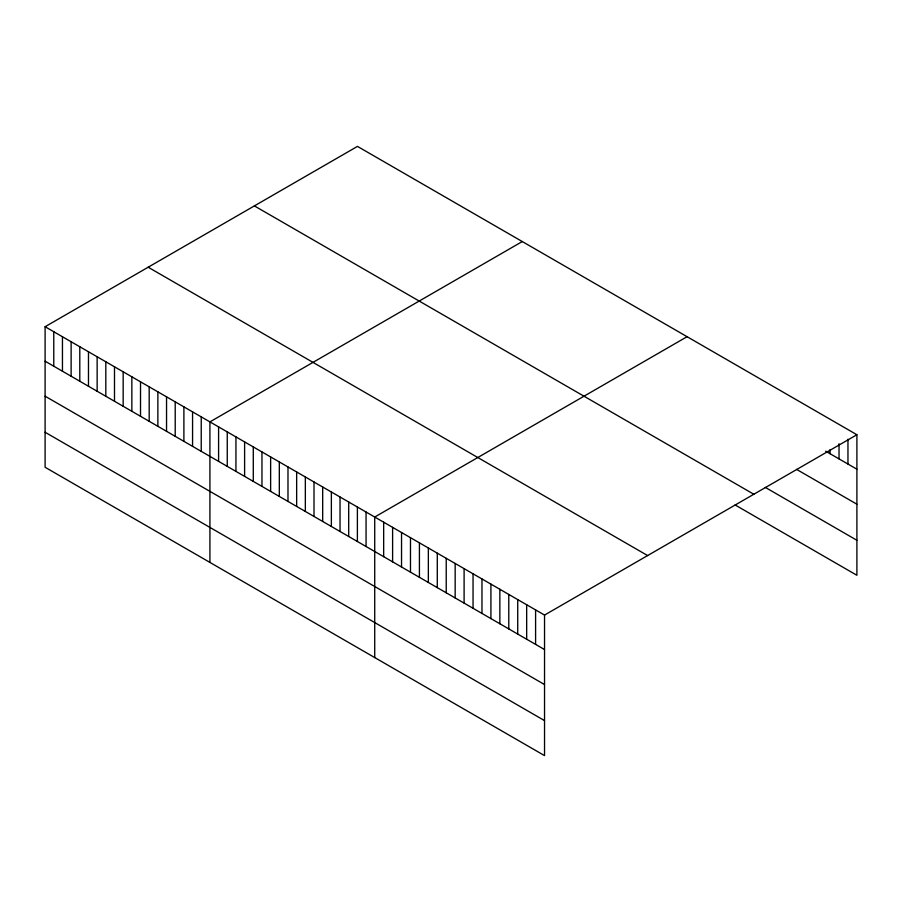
<?xml version="1.0" encoding="UTF-8"?>
<svg xmlns="http://www.w3.org/2000/svg" width="902" height="902" viewBox="0 0 902 902"><rect width="100%" height="100%" fill="white"/><g stroke="black" fill="none" stroke-linecap="round" stroke-linejoin="round"><path stroke-width="1.35" d="M45.1 326.727L544.537 615.074L544.537 755.605L45.1 467.259L45.1 326.727L357.463 146.395L856.9 434.741L856.9 575.273L735.13 504.962M522.281 241.544L209.918 421.888L209.918 562.42M687.087 336.694L374.725 517.038L374.725 657.569M544.537 615.074L856.9 434.741M825.623 451.158L856.9 469.209M796.579 469.378L856.9 504.207M765.291 487.384L856.9 540.275M254.387 205.904L753.824 494.251M148.176 267.217L647.613 555.564M45.1 361.206L544.537 649.553M45.1 396.203L544.537 684.55M45.1 432.261L544.537 720.608M847.959 439.229L847.959 464.056M839.029 443.728L839.029 458.892M830.088 449.602L830.088 453.729M535.596 609.921L535.596 644.389M526.667 604.757L526.667 639.236M517.725 599.593L517.725 634.072M508.784 594.441L508.784 628.919M499.855 589.277L499.855 623.756M490.913 584.124L490.913 618.592M481.972 578.96L481.972 613.439M473.043 573.796L473.043 608.275M464.102 568.643L464.102 603.111M455.16 563.479L455.16 597.958M446.231 558.315L446.231 592.794M437.29 553.163L437.29 587.63M428.349 547.999L428.349 582.478M419.419 542.835L419.419 577.314M410.478 537.682L410.478 572.15M401.537 532.518L401.537 566.997M392.607 527.354L392.607 561.833M383.666 522.202L383.666 556.681M366.054 512.032L366.054 546.511M357.384 507.025L357.384 541.504M348.702 502.019L348.702 536.487M340.031 497.002L340.031 531.481M331.361 491.996L331.361 526.475M322.679 486.99L322.679 521.469M314.009 481.984L314.009 516.463M305.338 476.978L305.338 511.445M296.657 471.971L296.657 506.439M287.986 466.954L287.986 501.433M279.316 461.948L279.316 496.427M270.634 456.942L270.634 491.421M261.963 451.936L261.963 486.415M253.282 446.93L253.282 481.397M244.611 441.912L244.611 476.391M235.941 436.906L235.941 471.385M227.259 431.9L227.259 466.379M218.588 426.894L218.588 461.373M201.236 416.882L201.236 451.35M192.566 411.864L192.566 446.343M183.895 406.858L183.895 441.337M175.214 401.852L175.214 436.331M166.543 396.846L166.543 431.325M157.873 391.84L157.873 426.308M149.191 386.823L149.191 421.302M140.52 381.817L140.52 416.296M131.85 376.81L131.85 411.289M123.168 371.804L123.168 406.283M114.498 366.798L114.498 401.266M105.816 361.792L105.816 396.26M97.145 356.775L97.145 391.254M88.475 351.769L88.475 386.248M79.793 346.763L79.793 381.242M71.123 341.757L71.123 376.235M62.452 336.75L62.452 371.218M53.77 331.733L53.77 366.212"/></g></svg>
